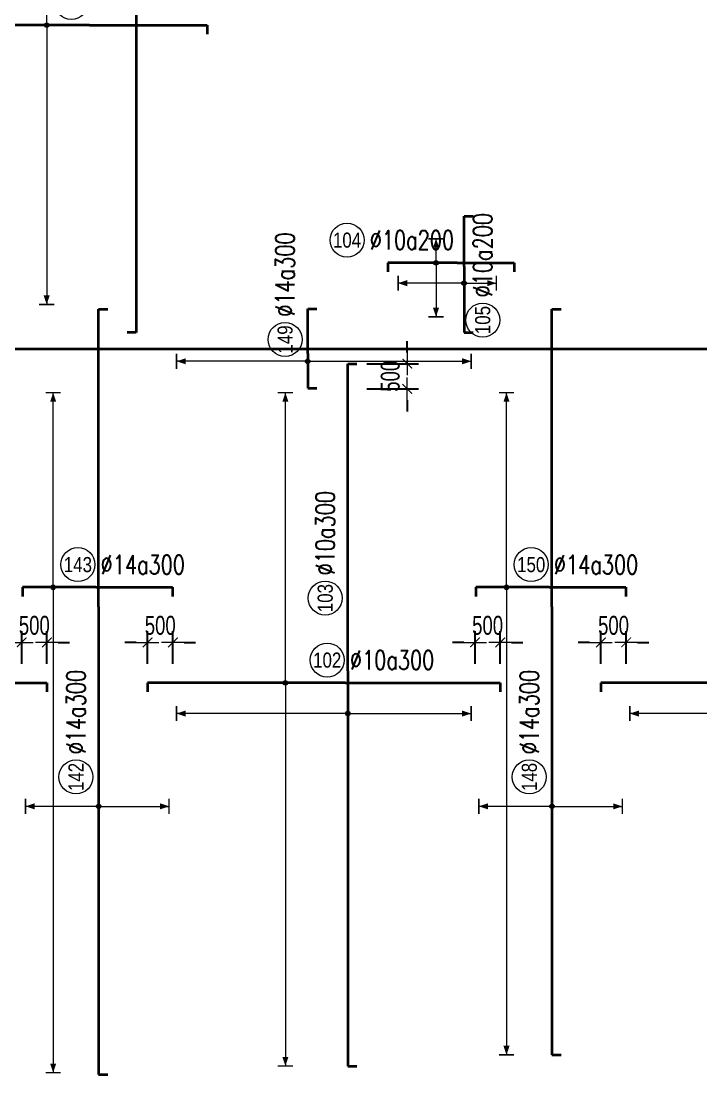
# Model space of a CAD drawing. Header units: millimetres. Extents: x -179076 to 493302, y -18667 to 80932.
# Drawn here: x 188338 to 201836, y 37081 to 58000 of the extents above; entities that cross this region are included whole.
import ezdxf
from ezdxf.enums import TextEntityAlignment as Align

# ---------------------------------------------------------------- set-up
doc = ezdxf.new("R2010")
doc.units = ezdxf.units.MM
doc.layers.get('0').update_dxf_attribs({"lineweight": 20})
doc.layers.get('Defpoints').update_dxf_attribs({"color": 151, "lineweight": 9})
for name, color, linetype, lineweight in [('NDC_S_DIM', 1, 'Continuous', 15), ('NDC_S_REBAR', 4, 'Continuous', 35), ('NDC_S_VN TEXT', 7, 'Continuous', 20)]:
    doc.layers.add(name, color=color, linetype=linetype, lineweight=lineweight)
doc.styles.add('ARIAL', font='arial.ttf', dxfattribs={"width": 0.8})
doc.styles.add('NDC_DIM', font='', dxfattribs={"width": 0.75})
doc.styles.add('NDC_EN TXT', font='romans.shx', dxfattribs={"width": 0.8})
doc.styles.get('NDC_DIM').set_extended_font_data('Dotum')
doc.dimstyles.new('NDC_dim_150', dxfattribs={"dimscale": 150, "dimtxt": 2.5, "dimasz": 1.5, "dimexe": 1.5, "dimexo": 2.5, "dimgap": 1, "dimtad": 1, "dimdec": 0, "dimzin": 0, "dimdsep": 46, "dimtxsty": 'NDC_DIM', "dimblk": 'DIMMARK', "dimcen": 0.09, "dimdle": 1.2, "dimclrd": 1, "dimclre": 1, "dimclrt": 3, "dimadec": 0, "dimazin": 0, "dimtfac": 1, "dimtdec": 0, "dimtix": 1, "dimtofl": 0, "dimtmove": 0, "dimatfit": 3, "dimfxl": 8, "dimfxlon": 1, "dimtolj": 1, "dimtzin": 0, "dimarcsym": 0})

# ---------------------------------------------------------------- blocks, each defined once
blk = doc.blocks.new('DIMMARK')
at = {"layer": 'NDC_S_DIM', "color": 1}
blk.add_line((-1.5, 0), (1, 0), dxfattribs=at)
at = {"layer": 'NDC_S_DIM', "color": 2, "const_width": 0.1}
blk.add_lwpolyline([(-0.424, -0.424), (0.424, 0.424)], dxfattribs=at)
blk = doc.blocks.new('*D567')
at = {"layer": 'Defpoints', "color": 0, "transparency": 16777216}
for p in [(200351, 45667), (199851, 44866), (200351, 44866)]:
    blk.add_point(p, dxfattribs=at)
at = {"layer": 'NDC_S_DIM', "color": 1, "lineweight": -2, "transparency": 16777216}
for p, q in [((199851, 45241), (199851, 45892)), ((200351, 45241), (200351, 45892)), ((199626, 45667), (199401, 45667)), ((200576, 45667), (200801, 45667))]:
    blk.add_line(p, q, dxfattribs=at)
at = {"layer": 'NDC_S_DIM', "color": 1, "lineweight": -2, "transparency": 16777216, "xscale": 225, "yscale": 225, "zscale": 225}
blk.add_blockref('DIMMARK', (199851, 45667), dxfattribs=at)
at = {"layer": 'NDC_S_DIM', "color": 1, "lineweight": -2, "transparency": 16777216, "xscale": 225, "yscale": 225, "zscale": 225, "rotation": 180}
blk.add_blockref('DIMMARK', (200351, 45667), dxfattribs=at)
at = {"layer": 'NDC_S_DIM', "color": 3, "transparency": 16777216, "insert": (200101, 46004), "char_height": 375, "attachment_point": 5, "style": 'NDC_DIM'}
blk.add_mtext('\\A1;500', dxfattribs=at)
blk = doc.blocks.new('*D568')
at = {"layer": 'Defpoints', "color": 0, "transparency": 16777216}
for p in [(197351, 45667), (197351, 44866), (197851, 44866)]:
    blk.add_point(p, dxfattribs=at)
at = {"layer": 'NDC_S_DIM', "color": 1, "lineweight": -2, "transparency": 16777216}
for p, q in [((197351, 45241), (197351, 45892)), ((197851, 45241), (197851, 45892)), ((197126, 45667), (196901, 45667)), ((198076, 45667), (198301, 45667))]:
    blk.add_line(p, q, dxfattribs=at)
at = {"layer": 'NDC_S_DIM', "color": 1, "lineweight": -2, "transparency": 16777216, "xscale": 225, "yscale": 225, "zscale": 225}
blk.add_blockref('DIMMARK', (197351, 45667), dxfattribs=at)
at = {"layer": 'NDC_S_DIM', "color": 1, "lineweight": -2, "transparency": 16777216, "xscale": 225, "yscale": 225, "zscale": 225, "rotation": 180}
blk.add_blockref('DIMMARK', (197851, 45667), dxfattribs=at)
at = {"layer": 'NDC_S_DIM', "color": 3, "transparency": 16777216, "insert": (197601, 46004), "char_height": 375, "attachment_point": 5, "style": 'NDC_DIM'}
blk.add_mtext('\\A1;500', dxfattribs=at)
blk = doc.blocks.new('*D569')
at = {"layer": 'Defpoints', "color": 0, "transparency": 16777216}
for p in [(191351, 45667), (190851, 44866), (191351, 44866)]:
    blk.add_point(p, dxfattribs=at)
at = {"layer": 'NDC_S_DIM', "color": 1, "lineweight": -2, "transparency": 16777216}
for p, q in [((190851, 45241), (190851, 45892)), ((191351, 45241), (191351, 45892)), ((190626, 45667), (190401, 45667)), ((191576, 45667), (191801, 45667))]:
    blk.add_line(p, q, dxfattribs=at)
at = {"layer": 'NDC_S_DIM', "color": 1, "lineweight": -2, "transparency": 16777216, "xscale": 225, "yscale": 225, "zscale": 225}
blk.add_blockref('DIMMARK', (190851, 45667), dxfattribs=at)
at = {"layer": 'NDC_S_DIM', "color": 1, "lineweight": -2, "transparency": 16777216, "xscale": 225, "yscale": 225, "zscale": 225, "rotation": 180}
blk.add_blockref('DIMMARK', (191351, 45667), dxfattribs=at)
at = {"layer": 'NDC_S_DIM', "color": 3, "transparency": 16777216, "insert": (191101, 46004), "char_height": 375, "attachment_point": 5, "style": 'NDC_DIM'}
blk.add_mtext('\\A1;500', dxfattribs=at)
blk = doc.blocks.new('*D570')
at = {"layer": 'Defpoints', "color": 0, "transparency": 16777216}
for p in [(188351, 45667), (188351, 44866), (188851, 44866)]:
    blk.add_point(p, dxfattribs=at)
at = {"layer": 'NDC_S_DIM', "color": 1, "lineweight": -2, "transparency": 16777216}
for p, q in [((188351, 45241), (188351, 45892)), ((188851, 45241), (188851, 45892)), ((188126, 45667), (187901, 45667)), ((189076, 45667), (189301, 45667))]:
    blk.add_line(p, q, dxfattribs=at)
at = {"layer": 'NDC_S_DIM', "color": 1, "lineweight": -2, "transparency": 16777216, "xscale": 225, "yscale": 225, "zscale": 225}
blk.add_blockref('DIMMARK', (188351, 45667), dxfattribs=at)
at = {"layer": 'NDC_S_DIM', "color": 1, "lineweight": -2, "transparency": 16777216, "xscale": 225, "yscale": 225, "zscale": 225, "rotation": 180}
blk.add_blockref('DIMMARK', (188851, 45667), dxfattribs=at)
at = {"layer": 'NDC_S_DIM', "color": 3, "transparency": 16777216, "insert": (188601, 46004), "char_height": 375, "attachment_point": 5, "style": 'NDC_DIM'}
blk.add_mtext('\\A1;500', dxfattribs=at)
blk = doc.blocks.new('*D578')
at = {"layer": 'Defpoints', "color": 0, "transparency": 16777216}
for p in [(194826, 51199), (194826, 50699), (196006, 50699)]:
    blk.add_point(p, dxfattribs=at)
at = {"layer": 'NDC_S_DIM', "color": 1, "lineweight": -2, "transparency": 16777216}
for p, q in [((196006, 51424), (196006, 51649)), ((195201, 51199), (196231, 51199)), ((195201, 50699), (196231, 50699)), ((196006, 50474), (196006, 50249))]:
    blk.add_line(p, q, dxfattribs=at)
at = {"layer": 'NDC_S_DIM', "color": 1, "lineweight": -2, "transparency": 16777216, "xscale": 225, "yscale": 225, "zscale": 225}
for p, rotation in [((196006, 51199), 270), ((196006, 50699), 90)]:
    blk.add_blockref('DIMMARK', p, dxfattribs=dict(at, rotation=rotation))
at = {"layer": 'NDC_S_DIM', "color": 3, "transparency": 16777216, "insert": (195669, 50949), "char_height": 375, "attachment_point": 5, "rotation": 90, "style": 'NDC_DIM'}
blk.add_mtext('\\A1;500', dxfattribs=at)
blk = doc.blocks.new('*U483')
h = blk.add_hatch(color=6)
edge = h.paths.add_edge_path()
edge.add_arc((-7.93, 0), 0.3, 0, 360)
at = {"layer": 'NDC_S_DIM', "color": 8}
for q in [(-7.93, 38.39), (-7.93, -51.8)]:
    blk.add_line((-7.93, 0), q, dxfattribs=at)
for points in [[(-8.93, 38.39, 0.2, 0.2, 0), (-6.93, 38.39, 0, 0, 0)], [(-8.93, -51.8, 0.2, 0.2, 0), (-6.93, -51.8, 0, 0, 0)]]:
    blk.add_lwpolyline(points, format="xyseb", dxfattribs=at)
at = {"layer": 'NDC_S_DIM'}
blk.add_circle((-2.39, 3), 2.25, dxfattribs=at)
at = {"layer": 'NDC_S_DIM', "color": 6}
blk.add_circle((-7.93, 0), 0.3, dxfattribs=at)
at = {"layer": 'NDC_S_DIM', "color": 8}
for points in [[(-8.33, 37.19), (-7.93, 38.39), (-7.53, 37.19)], [(-8.33, -50.6), (-7.93, -51.8), (-7.53, -50.6)]]:
    blk.add_solid(points, dxfattribs=at)
at = {"layer": 'NDC_S_REBAR'}
for p, q in [((0, 0), (-26.16, 0)), ((-26.16, 0), (-26.16, -1.2)), ((0, 0), (20.5, 0)), ((20.5, 0), (20.5, -1.2)), ((-26.16, -1.2), (-26.16, -1.2)), ((20.5, -1.2), (20.5, -1.2))]:
    blk.add_line(p, q, dxfattribs=at)
at = {"layer": 'NDC_S_VN TEXT', "color": 3, "style": 'NDC_EN TXT', "width": 0.75}
blk.add_attdef('DKT', (0.61, 1.75), '', height=2.5, dxfattribs=at)
at = {"layer": 'NDC_S_VN TEXT', "style": 'ARIAL', "width": 0.8}
blk.add_attdef('KHT', text='', height=2, dxfattribs=at).set_placement((-2.39, 3), align=Align.MIDDLE_CENTER)
blk = doc.blocks.new('*U484')
h = blk.add_hatch(color=6)
edge = h.paths.add_edge_path()
edge.add_arc((-7.93, 0), 0.3, 0, 360)
at = {"layer": 'NDC_S_DIM', "color": 8}
for q in [(-7.93, 38.39), (-7.93, -50.72)]:
    blk.add_line((-7.93, 0), q, dxfattribs=at)
for points in [[(-8.93, 38.39, 0.2, 0.2, 0), (-6.93, 38.39, 0, 0, 0)], [(-8.93, -50.72, 0.2, 0.2, 0), (-6.93, -50.72, 0, 0, 0)]]:
    blk.add_lwpolyline(points, format="xyseb", dxfattribs=at)
at = {"layer": 'NDC_S_DIM'}
blk.add_circle((-2.39, 3), 2.25, dxfattribs=at)
at = {"layer": 'NDC_S_DIM', "color": 6}
blk.add_circle((-7.93, 0), 0.3, dxfattribs=at)
at = {"layer": 'NDC_S_DIM', "color": 8}
for points in [[(-8.33, 37.19), (-7.93, 38.39), (-7.53, 37.19)], [(-8.33, -49.52), (-7.93, -50.72), (-7.53, -49.52)]]:
    blk.add_solid(points, dxfattribs=at)
at = {"layer": 'NDC_S_REBAR'}
for p, q in [((0, 0), (-26.16, 0)), ((-26.16, 0), (-26.16, -1.2)), ((0, 0), (20.5, 0)), ((20.5, 0), (20.5, -1.2)), ((-26.16, -1.2), (-26.16, -1.2)), ((20.5, -1.2), (20.5, -1.2))]:
    blk.add_line(p, q, dxfattribs=at)
at = {"layer": 'NDC_S_VN TEXT', "color": 3, "style": 'NDC_EN TXT', "width": 0.75}
blk.add_attdef('DKT', (0.61, 1.75), '', height=2.5, dxfattribs=at)
at = {"layer": 'NDC_S_VN TEXT', "style": 'ARIAL', "width": 0.8}
blk.add_attdef('KHT', text='', height=2, dxfattribs=at).set_placement((-2.39, 3), align=Align.MIDDLE_CENTER)
blk = doc.blocks.new('*U494')
h = blk.add_hatch(color=6)
edge = h.paths.add_edge_path()
edge.add_arc((-3.55, 0), 0.3, 0, 360)
at = {"layer": 'NDC_S_DIM', "color": 8}
for q in [(-3.55, 38.39), (-3.55, -46.66)]:
    blk.add_line((-3.55, 0), q, dxfattribs=at)
for points in [[(-4.55, 38.39, 0.2, 0.2, 0), (-2.55, 38.39, 0, 0, 0)], [(-4.55, -46.66, 0.2, 0.2, 0), (-2.55, -46.66, 0, 0, 0)]]:
    blk.add_lwpolyline(points, format="xyseb", dxfattribs=at)
at = {"layer": 'NDC_S_DIM'}
blk.add_circle((-0.22, 3), 2.25, dxfattribs=at)
at = {"layer": 'NDC_S_DIM', "color": 6}
blk.add_circle((-3.55, 0), 0.3, dxfattribs=at)
at = {"layer": 'NDC_S_DIM', "color": 8}
for points in [[(-3.95, 37.19), (-3.55, 38.39), (-3.15, 37.19)], [(-3.95, -45.46), (-3.55, -46.66), (-3.15, -45.46)]]:
    blk.add_solid(points, dxfattribs=at)
at = {"layer": 'NDC_S_REBAR'}
for p, q in [((0, 0), (-26.16, 0)), ((-26.16, 0), (-26.16, -1.2)), ((0, 0), (67.96, 0)), ((67.96, 0), (67.96, -1.2)), ((-26.16, -1.2), (-26.16, -1.2)), ((67.96, -1.2), (67.96, -1.2))]:
    blk.add_line(p, q, dxfattribs=at)
at = {"layer": 'NDC_S_VN TEXT', "color": 3, "style": 'NDC_EN TXT', "width": 0.75}
blk.add_attdef('DKT', (2.78, 1.75), '', height=2.5, dxfattribs=at)
at = {"layer": 'NDC_S_VN TEXT', "style": 'ARIAL', "width": 0.8}
blk.add_attdef('KHT', text='', height=2, dxfattribs=at).set_placement((-0.22, 3), align=Align.MIDDLE_CENTER)
blk = doc.blocks.new('*U518')
h = blk.add_hatch(color=6)
edge = h.paths.add_edge_path()
edge.add_arc((-5.66, 0), 0.3, 0, 360)
at = {"layer": 'NDC_S_DIM', "color": 8}
for q in [(-5.66, 25.75), (-5.66, -64.23)]:
    blk.add_line((-5.66, 0), q, dxfattribs=at)
for points in [[(-6.66, 25.75, 0.2, 0.2, 0), (-4.66, 25.75, 0, 0, 0)], [(-6.66, -64.23, 0.2, 0.2, 0), (-4.66, -64.23, 0, 0, 0)]]:
    blk.add_lwpolyline(points, format="xyseb", dxfattribs=at)
at = {"layer": 'NDC_S_DIM'}
blk.add_circle((-2.39, 3), 2.25, dxfattribs=at)
at = {"layer": 'NDC_S_DIM', "color": 6}
blk.add_circle((-5.66, 0), 0.3, dxfattribs=at)
at = {"layer": 'NDC_S_DIM', "color": 8}
for points in [[(-6.06, 24.55), (-5.66, 25.75), (-5.26, 24.55)], [(-6.06, -63.03), (-5.66, -64.23), (-5.26, -63.03)]]:
    blk.add_solid(points, dxfattribs=at)
at = {"layer": 'NDC_S_REBAR'}
for p, q in [((0, 0), (-9.73, 0)), ((-9.73, 0), (-9.73, -1.2)), ((0, 0), (10.15, 0)), ((10.15, 0), (10.15, -1.2)), ((-9.73, -1.2), (-9.73, -1.2)), ((10.15, -1.2), (10.15, -1.2))]:
    blk.add_line(p, q, dxfattribs=at)
at = {"layer": 'NDC_S_VN TEXT', "color": 3, "style": 'NDC_EN TXT', "width": 0.75}
blk.add_attdef('DKT', (0.61, 1.75), '', height=2.5, dxfattribs=at)
at = {"layer": 'NDC_S_VN TEXT', "style": 'ARIAL', "width": 0.8}
blk.add_attdef('KHT', text='', height=2, dxfattribs=at).set_placement((-2.39, 3), align=Align.MIDDLE_CENTER)
blk = doc.blocks.new('*U519')
h = blk.add_hatch(color=6)
edge = h.paths.add_edge_path()
edge.add_arc((-5.66, 0), 0.3, 0, 360)
at = {"layer": 'NDC_S_DIM', "color": 8}
for q in [(-5.66, 25.75), (-5.66, -61.88)]:
    blk.add_line((-5.66, 0), q, dxfattribs=at)
for points in [[(-6.66, 25.75, 0.2, 0.2, 0), (-4.66, 25.75, 0, 0, 0)], [(-6.66, -61.88, 0.2, 0.2, 0), (-4.66, -61.88, 0, 0, 0)]]:
    blk.add_lwpolyline(points, format="xyseb", dxfattribs=at)
at = {"layer": 'NDC_S_DIM'}
blk.add_circle((-2.39, 3), 2.25, dxfattribs=at)
at = {"layer": 'NDC_S_DIM', "color": 6}
blk.add_circle((-5.66, 0), 0.3, dxfattribs=at)
at = {"layer": 'NDC_S_DIM', "color": 8}
for points in [[(-6.06, 24.55), (-5.66, 25.75), (-5.26, 24.55)], [(-6.06, -60.68), (-5.66, -61.88), (-5.26, -60.68)]]:
    blk.add_solid(points, dxfattribs=at)
at = {"layer": 'NDC_S_REBAR'}
for p, q in [((0, 0), (-9.73, 0)), ((-9.73, 0), (-9.73, -1.2)), ((0, 0), (10.15, 0)), ((10.15, 0), (10.15, -1.2)), ((-9.73, -1.2), (-9.73, -1.2)), ((10.15, -1.2), (10.15, -1.2))]:
    blk.add_line(p, q, dxfattribs=at)
at = {"layer": 'NDC_S_VN TEXT', "color": 3, "style": 'NDC_EN TXT', "width": 0.75}
blk.add_attdef('DKT', (0.61, 1.75), '', height=2.5, dxfattribs=at)
at = {"layer": 'NDC_S_VN TEXT', "style": 'ARIAL', "width": 0.8}
blk.add_attdef('KHT', text='', height=2, dxfattribs=at).set_placement((-2.39, 3), align=Align.MIDDLE_CENTER)
blk = doc.blocks.new('*U545')
h = blk.add_hatch(color=6)
edge = h.paths.add_edge_path()
edge.add_arc((-5.66, 0), 0.3, 0, 360)
at = {"layer": 'NDC_S_DIM', "color": 8}
for q in [(-5.66, 22.67), (-5.66, -16.33)]:
    blk.add_line((-5.66, 0), q, dxfattribs=at)
for points in [[(-6.66, 22.67, 0.2, 0.2, 0), (-4.66, 22.67, 0, 0, 0)], [(-6.66, -16.33, 0.2, 0.2, 0), (-4.66, -16.33, 0, 0, 0)]]:
    blk.add_lwpolyline(points, format="xyseb", dxfattribs=at)
at = {"layer": 'NDC_S_DIM'}
blk.add_circle((9.62, 3), 2.25, dxfattribs=at)
at = {"layer": 'NDC_S_DIM', "color": 6}
blk.add_circle((-5.66, 0), 0.3, dxfattribs=at)
at = {"layer": 'NDC_S_DIM', "color": 8}
for points in [[(-6.06, 21.47), (-5.66, 22.67), (-5.26, 21.47)], [(-6.06, -15.13), (-5.66, -16.33), (-5.26, -15.13)]]:
    blk.add_solid(points, dxfattribs=at)
at = {"layer": 'NDC_S_REBAR'}
for p, q in [((0, 0), (-52.32, 0)), ((-52.32, 0), (-52.32, -1.2)), ((0, 0), (40.64, 0)), ((40.64, 0), (40.64, -1.2)), ((-52.32, -1.2), (-52.32, -1.2)), ((40.64, -1.2), (40.64, -1.2))]:
    blk.add_line(p, q, dxfattribs=at)
at = {"layer": 'NDC_S_VN TEXT', "color": 3, "style": 'NDC_EN TXT', "width": 0.75}
blk.add_attdef('DKT', (12.62, 1.75), '', height=2.5, dxfattribs=at)
at = {"layer": 'NDC_S_VN TEXT', "style": 'ARIAL', "width": 0.8}
blk.add_attdef('KHT', text='', height=2, dxfattribs=at).set_placement((9.62, 3), align=Align.MIDDLE_CENTER)
blk = doc.blocks.new('*U546')
h = blk.add_hatch(color=6)
edge = h.paths.add_edge_path()
edge.add_arc((-5.66, 0), 0.3, 0, 360)
at = {"layer": 'NDC_S_DIM', "color": 8}
for q in [(-5.66, 42.1), (-5.66, -47.35)]:
    blk.add_line((-5.66, 0), q, dxfattribs=at)
for points in [[(-6.66, 42.1, 0.2, 0.2, 0), (-4.66, 42.1, 0, 0, 0)], [(-6.66, -47.35, 0.2, 0.2, 0), (-4.66, -47.35, 0, 0, 0)]]:
    blk.add_lwpolyline(points, format="xyseb", dxfattribs=at)
at = {"layer": 'NDC_S_DIM'}
blk.add_circle((8.51, 3), 2.25, dxfattribs=at)
at = {"layer": 'NDC_S_DIM', "color": 6}
blk.add_circle((-5.66, 0), 0.3, dxfattribs=at)
at = {"layer": 'NDC_S_DIM', "color": 8}
for points in [[(-6.06, 40.9), (-5.66, 42.1), (-5.26, 40.9)], [(-6.06, -46.15), (-5.66, -47.35), (-5.26, -46.15)]]:
    blk.add_solid(points, dxfattribs=at)
at = {"layer": 'NDC_S_REBAR'}
for p, q in [((0, 0), (-45.89, 0)), ((-45.89, 0), (-45.89, -1.2)), ((0, 0), (40.64, 0)), ((40.64, 0), (40.64, -1.2)), ((-45.89, -1.2), (-45.89, -1.2)), ((40.64, -1.2), (40.64, -1.2))]:
    blk.add_line(p, q, dxfattribs=at)
at = {"layer": 'NDC_S_VN TEXT', "color": 3, "style": 'NDC_EN TXT', "width": 0.75}
blk.add_attdef('DKT', (11.51, 1.75), '', height=2.5, dxfattribs=at)
at = {"layer": 'NDC_S_VN TEXT', "style": 'ARIAL', "width": 0.8}
blk.add_attdef('KHT', text='', height=2, dxfattribs=at).set_placement((8.51, 3), align=Align.MIDDLE_CENTER)
blk = doc.blocks.new('*U537')
h = blk.add_hatch(color=6)
edge = h.paths.add_edge_path()
edge.add_arc((-26.39, 0), 0.3, 0, 360)
at = {"layer": 'NDC_S_DIM', "color": 8}
for q in [(-26.39, 9.68), (-26.39, -9.32)]:
    blk.add_line((-26.39, 0), q, dxfattribs=at)
for points in [[(-27.39, 9.68, 0.2, 0.2, 0), (-25.39, 9.68, 0, 0, 0)], [(-27.39, -9.32, 0.2, 0.2, 0), (-25.39, -9.32, 0, 0, 0)]]:
    blk.add_lwpolyline(points, format="xyseb", dxfattribs=at)
at = {"layer": 'NDC_S_DIM'}
blk.add_circle((-22.5, 3), 2.25, dxfattribs=at)
at = {"layer": 'NDC_S_DIM', "color": 6}
blk.add_circle((-26.39, 0), 0.3, dxfattribs=at)
at = {"layer": 'NDC_S_DIM', "color": 8}
for points in [[(-26.79, 8.48), (-26.39, 9.68), (-25.99, 8.48)], [(-26.79, -8.12), (-26.39, -9.32), (-25.99, -8.12)]]:
    blk.add_solid(points, dxfattribs=at)
at = {"layer": 'NDC_S_REBAR'}
for p, q in [((0, 0), (-61.88, 0)), ((-61.88, 0), (-61.88, -1.2)), ((0, 0), (39.42, 0)), ((39.42, 0), (39.42, -1.2)), ((-61.88, -1.2), (-61.88, -1.2)), ((39.42, -1.2), (39.42, -1.2))]:
    blk.add_line(p, q, dxfattribs=at)
at = {"layer": 'NDC_S_VN TEXT', "color": 3, "style": 'NDC_EN TXT', "width": 0.75}
blk.add_attdef('DKT', (-19.5, 1.75), '', height=2.5, dxfattribs=at)
at = {"layer": 'NDC_S_VN TEXT', "style": 'ARIAL', "width": 0.8}
blk.add_attdef('KHT', text='', height=2, dxfattribs=at).set_placement((-22.5, 3), align=Align.MIDDLE_CENTER)
blk = doc.blocks.new('*U538')
h = blk.add_hatch(color=6)
edge = h.paths.add_edge_path()
edge.add_arc((-26.39, 0), 0.3, 0, 360)
at = {"layer": 'NDC_S_DIM', "color": 8}
for q in [(-26.39, 9.68), (-26.39, -9.32)]:
    blk.add_line((-26.39, 0), q, dxfattribs=at)
for points in [[(-27.39, 9.68, 0.2, 0.2, 0), (-25.39, 9.68, 0, 0, 0)], [(-27.39, -9.32, 0.2, 0.2, 0), (-25.39, -9.32, 0, 0, 0)]]:
    blk.add_lwpolyline(points, format="xyseb", dxfattribs=at)
at = {"layer": 'NDC_S_DIM'}
blk.add_circle((-22.5, 3), 2.25, dxfattribs=at)
at = {"layer": 'NDC_S_DIM', "color": 6}
blk.add_circle((-26.39, 0), 0.3, dxfattribs=at)
at = {"layer": 'NDC_S_DIM', "color": 8}
for points in [[(-26.79, 8.48), (-26.39, 9.68), (-25.99, 8.48)], [(-26.79, -8.12), (-26.39, -9.32), (-25.99, -8.12)]]:
    blk.add_solid(points, dxfattribs=at)
at = {"layer": 'NDC_S_REBAR'}
for p, q in [((0, 0), (-59.27, 0)), ((-59.27, 0), (-59.27, -1.2)), ((0, 0), (39.42, 0)), ((39.42, 0), (39.42, -1.2)), ((-59.27, -1.2), (-59.27, -1.2)), ((39.42, -1.2), (39.42, -1.2))]:
    blk.add_line(p, q, dxfattribs=at)
at = {"layer": 'NDC_S_VN TEXT', "color": 3, "style": 'NDC_EN TXT', "width": 0.75}
blk.add_attdef('DKT', (-19.5, 1.75), '', height=2.5, dxfattribs=at)
at = {"layer": 'NDC_S_VN TEXT', "style": 'ARIAL', "width": 0.8}
blk.add_attdef('KHT', text='', height=2, dxfattribs=at).set_placement((-22.5, 3), align=Align.MIDDLE_CENTER)
blk = doc.blocks.new('*U534')
h = blk.add_hatch(color=6)
edge = h.paths.add_edge_path()
edge.add_arc((-1.02, 0), 0.3, 0, 360)
at = {"layer": 'NDC_S_DIM', "color": 8}
for q in [(-1.02, 17.36), (-1.02, -21.64)]:
    blk.add_line((-1.02, 0), q, dxfattribs=at)
for points in [[(-2.02, 17.36, 0.2, 0.2, 0), (-0.02, 17.36, 0, 0, 0)], [(-2.02, -21.64, 0.2, 0.2, 0), (-0.02, -21.64, 0, 0, 0)]]:
    blk.add_lwpolyline(points, format="xyseb", dxfattribs=at)
at = {"layer": 'NDC_S_DIM'}
blk.add_circle((1.87, 3), 2.25, dxfattribs=at)
at = {"layer": 'NDC_S_DIM', "color": 6}
blk.add_circle((-1.02, 0), 0.3, dxfattribs=at)
at = {"layer": 'NDC_S_DIM', "color": 8}
for points in [[(-1.42, 16.16), (-1.02, 17.36), (-0.62, 16.16)], [(-1.42, -20.44), (-1.02, -21.64), (-0.62, -20.44)]]:
    blk.add_solid(points, dxfattribs=at)
at = {"layer": 'NDC_S_REBAR'}
for p, q in [((0, 0), (-4.57, 0)), ((-4.57, 0), (-4.57, -1.2)), ((0, 0), (5.9, 0)), ((5.9, 0), (5.9, -1.2)), ((-4.57, -1.2), (-4.57, -1.2)), ((5.9, -1.2), (5.9, -1.2))]:
    blk.add_line(p, q, dxfattribs=at)
at = {"layer": 'NDC_S_VN TEXT', "color": 3, "style": 'NDC_EN TXT', "width": 0.75}
blk.add_attdef('DKT', (4.87, 1.75), '', height=2.5, dxfattribs=at)
at = {"layer": 'NDC_S_VN TEXT', "style": 'ARIAL', "width": 0.8}
blk.add_attdef('KHT', text='', height=2, dxfattribs=at).set_placement((1.87, 3), align=Align.MIDDLE_CENTER)
blk = doc.blocks.new('*U509')
at = {"layer": 'NDC_S_REBAR'}
blk.add_line((0, 0), (281.19, 0), dxfattribs=at)
at = {"layer": 'NDC_S_VN TEXT', "style": 'ARIAL', "width": 0.8}
blk.add_attdef('KHT', text='', height=2, dxfattribs=at).set_placement((35.24, -3.03), align=Align.MIDDLE_CENTER)
at = {"layer": 'NDC_S_VN TEXT', "color": 3, "style": 'NDC_EN TXT', "width": 0.75}
blk.add_attdef('DKT', (38.24, -4.28), '', height=2.5, dxfattribs=at)
blk = doc.blocks.new('*U512')
h = blk.add_hatch(color=6)
edge = h.paths.add_edge_path()
edge.add_arc((-5.66, 0), 0.3, 0, 360)
at = {"layer": 'NDC_S_DIM', "color": 8}
for q in [(-5.66, 38.03), (-5.66, -36.97)]:
    blk.add_line((-5.66, 0), q, dxfattribs=at)
for points in [[(-6.66, 38.03, 0.2, 0.2, 0), (-4.66, 38.03, 0, 0, 0)], [(-6.66, -36.97, 0.2, 0.2, 0), (-4.66, -36.97, 0, 0, 0)]]:
    blk.add_lwpolyline(points, format="xyseb", dxfattribs=at)
at = {"layer": 'NDC_S_DIM'}
blk.add_circle((-2.39, 3), 2.25, dxfattribs=at)
at = {"layer": 'NDC_S_DIM', "color": 6}
blk.add_circle((-5.66, 0), 0.3, dxfattribs=at)
at = {"layer": 'NDC_S_DIM', "color": 8}
for points in [[(-6.06, 36.83), (-5.66, 38.03), (-5.26, 36.83)], [(-6.06, -35.77), (-5.66, -36.97), (-5.26, -35.77)]]:
    blk.add_solid(points, dxfattribs=at)
at = {"layer": 'NDC_S_REBAR'}
for p, q in [((0, 0), (-10.83, 0)), ((-10.83, 0), (-10.83, -1.2)), ((0, 0), (15.57, 0)), ((15.57, 0), (15.57, -1.2)), ((-10.83, -1.2), (-10.83, -1.2)), ((15.57, -1.2), (15.57, -1.2))]:
    blk.add_line(p, q, dxfattribs=at)
at = {"layer": 'NDC_S_VN TEXT', "color": 3, "style": 'NDC_EN TXT', "width": 0.75}
blk.add_attdef('DKT', (0.61, 1.75), '', height=2.5, dxfattribs=at)
at = {"layer": 'NDC_S_VN TEXT', "style": 'ARIAL', "width": 0.8}
blk.add_attdef('KHT', text='', height=2, dxfattribs=at).set_placement((-2.39, 3), align=Align.MIDDLE_CENTER)
blk = doc.blocks.new('*U514')
h = blk.add_hatch(color=6)
edge = h.paths.add_edge_path()
edge.add_arc((-5.66, 0), 0.3, 0, 360)
at = {"layer": 'NDC_S_DIM', "color": 8}
for q in [(-5.66, 7.02), (-5.66, -14.65)]:
    blk.add_line((-5.66, 0), q, dxfattribs=at)
for points in [[(-6.66, 7.02, 0.2, 0.2, 0), (-4.66, 7.02, 0, 0, 0)], [(-6.66, -14.65, 0.2, 0.2, 0), (-4.66, -14.65, 0, 0, 0)]]:
    blk.add_lwpolyline(points, format="xyseb", dxfattribs=at)
at = {"layer": 'NDC_S_DIM'}
blk.add_circle((-2.39, 3), 2.25, dxfattribs=at)
at = {"layer": 'NDC_S_DIM', "color": 6}
blk.add_circle((-5.66, 0), 0.3, dxfattribs=at)
at = {"layer": 'NDC_S_DIM', "color": 8}
for points in [[(-6.06, 5.82), (-5.66, 7.02), (-5.26, 5.82)], [(-6.06, -13.45), (-5.66, -14.65), (-5.26, -13.45)]]:
    blk.add_solid(points, dxfattribs=at)
at = {"layer": 'NDC_S_REBAR'}
for p, q in [((0, 0), (-21.84, 0)), ((-21.84, 0), (-21.84, -1.2)), ((0, 0), (60.56, 0)), ((60.56, 0), (60.56, -1.2)), ((-21.84, -1.2), (-21.84, -1.2)), ((60.56, -1.2), (60.56, -1.2))]:
    blk.add_line(p, q, dxfattribs=at)
at = {"layer": 'NDC_S_VN TEXT', "color": 3, "style": 'NDC_EN TXT', "width": 0.75}
blk.add_attdef('DKT', (0.61, 1.75), '', height=2.5, dxfattribs=at)
at = {"layer": 'NDC_S_VN TEXT', "style": 'ARIAL', "width": 0.8}
blk.add_attdef('KHT', text='', height=2, dxfattribs=at).set_placement((-2.39, 3), align=Align.MIDDLE_CENTER)
blk = doc.blocks.new('*U489')
h = blk.add_hatch(color=6)
edge = h.paths.add_edge_path()
edge.add_arc((-2.78, 0), 0.3, 0, 360)
at = {"layer": 'NDC_S_DIM', "color": 8}
for q in [(-2.78, 3.18), (-2.78, -7.16)]:
    blk.add_line((-2.78, 0), q, dxfattribs=at)
for points in [[(-3.78, 3.18, 0.2, 0.2, 0), (-1.78, 3.18, 0, 0, 0)], [(-3.78, -7.16, 0.2, 0.2, 0), (-1.78, -7.16, 0, 0, 0)]]:
    blk.add_lwpolyline(points, format="xyseb", dxfattribs=at)
at = {"layer": 'NDC_S_DIM'}
blk.add_circle((-14.56, 3), 2.25, dxfattribs=at)
at = {"layer": 'NDC_S_DIM', "color": 6}
blk.add_circle((-2.78, 0), 0.3, dxfattribs=at)
at = {"layer": 'NDC_S_DIM', "color": 8}
for points in [[(-3.18, 1.98), (-2.78, 3.18), (-2.38, 1.98)], [(-3.18, -5.96), (-2.78, -7.16), (-2.38, -5.96)]]:
    blk.add_solid(points, dxfattribs=at)
at = {"layer": 'NDC_S_REBAR'}
for p, q in [((0, 0), (-9.16, 0)), ((-9.16, 0), (-9.16, -1.2)), ((0, 0), (7.57, 0)), ((7.57, 0), (7.57, -1.2)), ((-9.16, -1.2), (-9.16, -1.2)), ((7.57, -1.2), (7.57, -1.2))]:
    blk.add_line(p, q, dxfattribs=at)
at = {"layer": 'NDC_S_VN TEXT', "color": 3, "style": 'NDC_EN TXT', "width": 0.75}
blk.add_attdef('DKT', (-11.56, 1.75), '', height=2.5, dxfattribs=at)
at = {"layer": 'NDC_S_VN TEXT', "style": 'ARIAL', "width": 0.8}
blk.add_attdef('KHT', text='', height=2, dxfattribs=at).set_placement((-14.56, 3), align=Align.MIDDLE_CENTER)
blk = doc.blocks.new('*U490')
h = blk.add_hatch(color=6)
edge = h.paths.add_edge_path()
edge.add_arc((-2.2, 0), 0.3, 0, 360)
at = {"layer": 'NDC_S_DIM', "color": 8}
for q in [(-2.2, 8.72), (-2.2, -4.28)]:
    blk.add_line((-2.2, 0), q, dxfattribs=at)
for points in [[(-3.2, 8.72, 0.2, 0.2, 0), (-1.2, 8.72, 0, 0, 0)], [(-3.2, -4.28, 0.2, 0.2, 0), (-1.2, -4.28, 0, 0, 0)]]:
    blk.add_lwpolyline(points, format="xyseb", dxfattribs=at)
at = {"layer": 'NDC_S_DIM', "color": 6}
blk.add_circle((-2.2, 0), 0.3, dxfattribs=at)
at = {"layer": 'NDC_S_DIM'}
blk.add_circle((-7.08, -2.47), 2.25, dxfattribs=at)
at = {"layer": 'NDC_S_DIM', "color": 8}
for points in [[(-2.6, 7.52), (-2.2, 8.72), (-1.8, 7.52)], [(-2.6, -3.08), (-2.2, -4.28), (-1.8, -3.08)]]:
    blk.add_solid(points, dxfattribs=at)
at = {"layer": 'NDC_S_REBAR'}
for p, q in [((0, 0), (-8.72, 0)), ((-8.72, 0), (-8.72, -1.2)), ((0, 0), (6.68, 0)), ((6.68, 0), (6.68, -1.2)), ((-8.72, -1.2), (-8.72, -1.2)), ((6.68, -1.2), (6.68, -1.2))]:
    blk.add_line(p, q, dxfattribs=at)
at = {"layer": 'NDC_S_VN TEXT', "color": 3, "style": 'NDC_EN TXT', "width": 0.75}
blk.add_attdef('DKT', (-4.08, -3.72), '', height=2.5, dxfattribs=at)
at = {"layer": 'NDC_S_VN TEXT', "style": 'ARIAL', "width": 0.8}
blk.add_attdef('KHT', text='', height=2, dxfattribs=at).set_placement((-7.08, -2.47), align=Align.MIDDLE_CENTER)

msp = doc.modelspace()

# ---------------------------------------------------------------- block references
at = {"xscale": 150, "yscale": 150, "zscale": 150}
for name, p, rotation, values in [('*U514', (190621.8, 60903.5), 270, {'KHT': '110', 'DKT': '%%C10a200'}), ('*U490', (197132.7, 53127.6), 90, {'KHT': '105', 'DKT': '%%C10a200'}), ('*U534', (194029.3, 51399.9), 90, {'KHT': '149', 'DKT': '%%c14a300'}), ('*U537', (189878.2, 46371), 90, {'KHT': '142', 'DKT': '%%c14a300'}), ('*U538', (198878.2, 46371), 90, {'KHT': '148', 'DKT': '%%c14a300'}), ('*U545', (194825.8, 45103.6), 90, {'KHT': '103', 'DKT': '%%C10a300'}), ('*U546', (206740.6, 45103.6), 90, {'KHT': '111', 'DKT': '%%C10a300'})]:
    msp.add_blockref(name, p, dxfattribs=dict(at, rotation=rotation)).add_auto_attribs(values)
for name, p, values in [('*U512', (189695.2, 57919.7), {'KHT': '107', 'DKT': '%%C10a200'}), ('*U489', (196993.9, 53202.3), {'KHT': '104', 'DKT': '%%C10a200'}), ('*U483', (185775.1, 44865.8), {'KHT': '94', 'DKT': '%%C10a300'}), ('*U518', (189824.9, 46761.2), {'KHT': '143', 'DKT': '%%c14a300'}), ('*U484', (194775.1, 44865.8), {'KHT': '102', 'DKT': '%%C10a300'}), ('*U519', (198824.9, 46761.2), {'KHT': '150', 'DKT': '%%c14a300'}), ('*U494', (203775.1, 44865.8), {'KHT': '108', 'DKT': '%%C10a300'})]:
    msp.add_blockref(name, p, dxfattribs=at).add_auto_attribs(values)
msp.add_blockref('*U509', (172350.6, 51494.3), dxfattribs=at)

# ---------------------------------------------------------------- dimensions: what is measured, and where the dimension line sits
at = {"layer": 'NDC_S_DIM'}
dim = msp.add_linear_dim(base=(196006.1, 50699.2), p1=(194825.8, 51199.2), p2=(194825.8, 50699.2), angle=90, dimstyle='NDC_dim_150', dxfattribs=at)
dim.commit()
dim.dimension.update_dxf_attribs({"geometry": '*D578', "text_midpoint": (195668.6, 50949.2)})
for base, p1, p2, picture, middle in [((188350.8, 45667), (188850.8, 44865.8), (188350.8, 44865.8), '*D570', (188600.8, 46004.5)), ((191350.8, 45667), (190850.8, 44865.8), (191350.8, 44865.8), '*D569', (191100.8, 46004.5)), ((197350.8, 45667), (197850.8, 44865.8), (197350.8, 44865.8), '*D568', (197600.8, 46004.5)), ((200350.8, 45667), (199850.8, 44865.8), (200350.8, 44865.8), '*D567', (200100.8, 46004.5))]:
    dim = msp.add_linear_dim(base=base, p1=p1, p2=p2, dimstyle='NDC_dim_150', dxfattribs=at)
    dim.commit()
    dim.dimension.update_dxf_attribs({"geometry": picture, "text_midpoint": middle})

doc.saveas('drawing.dxf')
